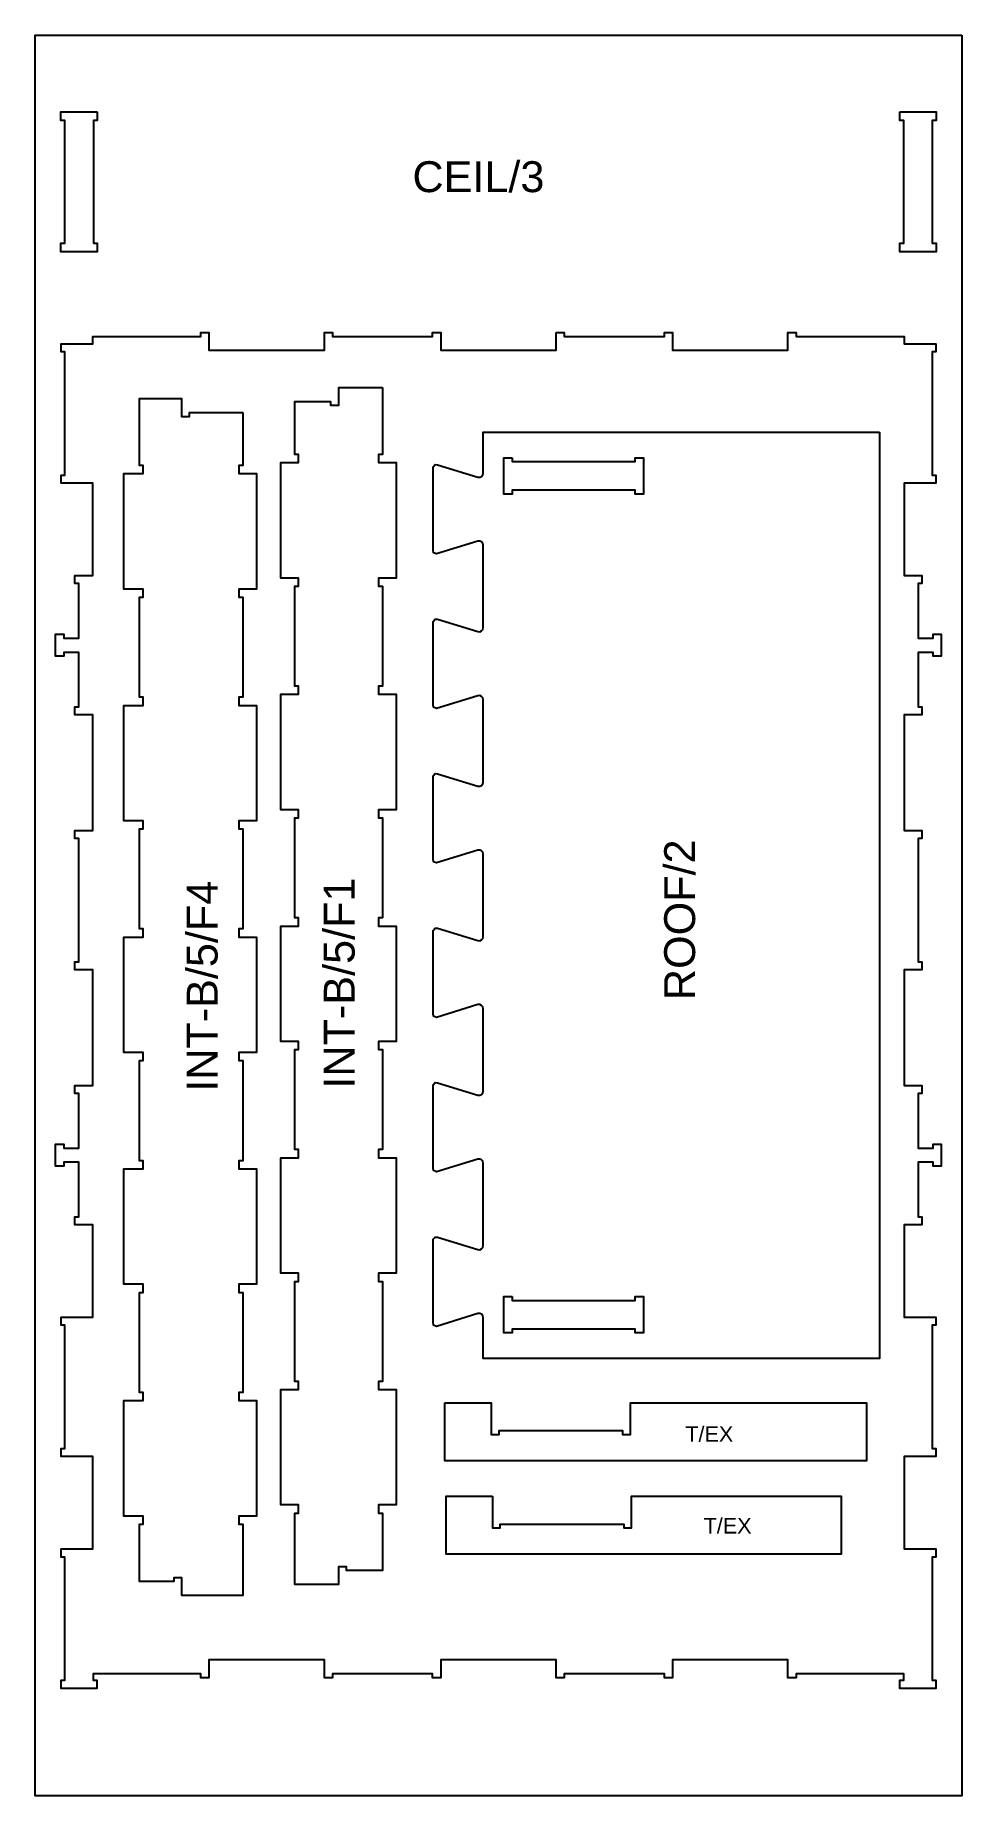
# Model space of a CAD drawing. Header units: millimetres. Extents: x 140 to 1339, y 203 to 2483.
import ezdxf

# ---------------------------------------------------------------- set-up
doc = ezdxf.new("R2010")
doc.units = ezdxf.units.MM
for name, color, linetype, true_color in [('1_ANYTOOL_1MMDEEP_INSIDE', 2, 'Continuous', 0xffff00), ('3_ANYTOOL_CUTTHROUGH_INSID', 4, 'Continuous', 0x00ffff), ('6_ANYTOOL_CUTTHROUGH_OUTSI', 5, 'Continuous', 0x0000ff)]:
    doc.layers.add(name, color=color, linetype=linetype, true_color=true_color)
doc.styles.add('textstyle11', font='standard')
doc.styles.add('textstyle12', font='standard')
doc.styles.add('textstyle13', font='standard')
doc.styles.add('textstyle14', font='standard')
doc.styles.add('textstyle15', font='standard')
doc.styles.add('textstyle16', font='standard')

msp = doc.modelspace()

# ---------------------------------------------------------------- linework, layer by layer
at = {"layer": '3_ANYTOOL_CUTTHROUGH_INSID'}
for points in [[(220.1, 2383.5), (220.1, 2372.5), (215.1, 2372.5), (215.1, 2213.5), (220.1, 2213.5), (220.1, 2202.5), (173.1, 2202.5), (173.1, 2213.5), (178.1, 2213.5), (178.1, 2372.5), (173.1, 2372.5), (173.1, 2383.5)], [(1259.1, 2383.5), (1306.1, 2383.5), (1306.1, 2372.5), (1301.1, 2372.5), (1301.1, 2213.5), (1306.1, 2213.5), (1306.1, 2202.5), (1259.1, 2202.5), (1259.1, 2213.5), (1264.1, 2213.5), (1264.1, 2372.5), (1259.1, 2372.5)], [(757.3, 1935.7), (757.3, 1930.7), (916.3, 1930.7), (916.3, 1935.7), (927.3, 1935.7), (927.3, 1888.7), (916.3, 1888.7), (916.3, 1893.7), (757.3, 1893.7), (757.3, 1888.7), (746.3, 1888.7), (746.3, 1935.7)], [(757.3, 849.7), (757.3, 844.7), (916.3, 844.7), (916.3, 849.7), (927.3, 849.7), (927.3, 802.7), (916.3, 802.7), (916.3, 807.7), (757.3, 807.7), (757.3, 802.7), (746.3, 802.7), (746.3, 849.7)]]:
    msp.add_lwpolyline(points, close=True, dxfattribs=at)
at = {"layer": '6_ANYTOOL_CUTTHROUGH_OUTSI'}
for points in [[(1339.3, 2482.8), (1339.3, 203.5), (139.8, 203.5), (139.8, 2482.8)], [(814.3, 2097.9), (824.8, 2097.9), (824.8, 2092.9), (954.3, 2092.9), (954.3, 2097.9), (964.8, 2097.9), (964.8, 2074.9), (1114.3, 2074.9), (1114.3, 2097.9), (1124.8, 2097.9), (1124.8, 2092.9), (1264.8, 2092.9), (1264.8, 2083.3), (1305.8, 2083.3), (1305.8, 2072.8), (1300.8, 2072.8), (1300.8, 1913.3), (1305.8, 1913.3), (1305.8, 1902.8), (1264.8, 1902.8), (1264.8, 1783.3), (1287.8, 1783.3), (1287.8, 1772.8), (1282.8, 1772.8), (1282.8, 1702.3), (1302.3, 1702.3), (1302.3, 1707.3), (1312.8, 1707.3), (1312.8, 1678.8), (1302.3, 1678.8), (1302.3, 1683.8), (1282.8, 1683.8), (1282.8, 1613.3), (1287.8, 1613.3), (1287.8, 1602.8), (1264.8, 1602.8), (1264.8, 1453.2), (1287.8, 1453.2), (1287.8, 1442.7), (1282.8, 1442.7), (1282.8, 1283.2), (1287.8, 1283.2), (1287.8, 1272.7), (1264.8, 1272.7), (1264.8, 1123.1), (1287.8, 1123.1), (1287.8, 1112.6), (1282.8, 1112.6), (1282.8, 1042.1), (1302.3, 1042.1), (1302.3, 1047.1), (1312.8, 1047.1), (1312.8, 1018.6), (1302.3, 1018.6), (1302.3, 1023.6), (1282.8, 1023.6), (1282.8, 953.1), (1287.8, 953.1), (1287.8, 942.6), (1264.8, 942.6), (1264.8, 823.1), (1305.8, 823.1), (1305.8, 812.6), (1300.8, 812.6), (1300.8, 653.1), (1305.8, 653.1), (1305.8, 642.6), (1264.8, 642.6), (1264.8, 523.1), (1305.8, 523.1), (1305.8, 512.6), (1300.8, 512.6), (1300.8, 353.1), (1305.8, 353.1), (1305.8, 342.6), (1259.3, 342.6), (1259.3, 353.1), (1264.3, 353.1), (1264.3, 361.4), (1124.8, 361.4), (1124.8, 356.4), (1114.3, 356.4), (1114.3, 379.4), (964.8, 379.4), (964.8, 356.4), (954.3, 356.4), (954.3, 361.4), (824.8, 361.4), (824.8, 356.4), (814.3, 356.4), (814.3, 379.4), (664.8, 379.4), (664.8, 356.4), (654.3, 356.4), (654.3, 361.4), (524.8, 361.4), (524.8, 356.4), (514.3, 356.4), (514.3, 379.4), (364.8, 379.4), (364.8, 356.4), (354.3, 356.4), (354.3, 361.4), (214.8, 361.4), (214.8, 353.1), (219.8, 353.1), (219.8, 342.6), (173.3, 342.6), (173.3, 353.1), (178.3, 353.1), (178.3, 512.6), (173.3, 512.6), (173.3, 523.1), (214.3, 523.1), (214.3, 642.6), (173.3, 642.6), (173.3, 653.1), (178.3, 653.1), (178.3, 812.6), (173.3, 812.6), (173.3, 823.1), (214.3, 823.1), (214.3, 942.6), (191.3, 942.6), (191.3, 953.1), (196.3, 953.1), (196.3, 1023.6), (176.8, 1023.6), (176.8, 1018.6), (166.3, 1018.6), (166.3, 1047.1), (176.8, 1047.1), (176.8, 1042.1), (196.3, 1042.1), (196.3, 1112.6), (191.3, 1112.6), (191.3, 1123.1), (214.3, 1123.1), (214.3, 1272.7), (191.3, 1272.7), (191.3, 1283.2), (196.3, 1283.2), (196.3, 1442.7), (191.3, 1442.7), (191.3, 1453.2), (214.3, 1453.2), (214.3, 1602.8), (191.3, 1602.8), (191.3, 1613.3), (196.3, 1613.3), (196.3, 1683.8), (176.8, 1683.8), (176.8, 1678.8), (166.3, 1678.8), (166.3, 1707.3), (176.8, 1707.3), (176.8, 1702.3), (196.3, 1702.3), (196.3, 1772.8), (191.3, 1772.8), (191.3, 1783.3), (214.3, 1783.3), (214.3, 1902.8), (173.3, 1902.8), (173.3, 1913.3), (178.3, 1913.3), (178.3, 2072.8), (173.3, 2072.8), (173.3, 2083.3), (214.3, 2083.3), (214.3, 2092.9), (354.3, 2092.9), (354.3, 2097.9), (364.8, 2097.9), (364.8, 2074.9), (514.3, 2074.9), (514.3, 2097.9), (524.8, 2097.9), (524.8, 2092.9), (654.3, 2092.9), (654.3, 2097.9), (664.8, 2097.9), (664.8, 2074.9), (814.3, 2074.9)], [(408.5, 1994.3), (408.5, 1925.7), (403.5, 1925.7), (403.5, 1915.2), (426.5, 1915.2), (426.5, 1765.7), (403.5, 1765.7), (403.5, 1755.2), (408.5, 1755.2), (408.5, 1625.7), (403.5, 1625.7), (403.5, 1615.2), (426.5, 1615.2), (426.5, 1465.7), (403.5, 1465.7), (403.5, 1455.2), (408.5, 1455.2), (408.5, 1325.7), (403.5, 1325.7), (403.5, 1315.2), (426.5, 1315.2), (426.5, 1165.7), (403.5, 1165.7), (403.5, 1155.2), (408.5, 1155.2), (408.5, 1025.7), (403.5, 1025.7), (403.5, 1015.2), (426.5, 1015.2), (426.5, 865.7), (403.5, 865.7), (403.5, 855.2), (408.5, 855.2), (408.5, 725.7), (403.5, 725.7), (403.5, 715.2), (426.5, 715.2), (426.5, 565.7), (403.5, 565.7), (403.5, 555.2), (408.5, 555.2), (408.5, 462.8), (329.7, 462.8), (329.7, 485.8), (319.2, 485.8), (319.2, 480.8), (274.7, 480.8), (274.7, 555.2), (279.7, 555.2), (279.7, 565.7), (254.7, 565.7), (254.7, 715.2), (279.7, 715.2), (279.7, 725.7), (274.7, 725.7), (274.7, 855.2), (279.7, 855.2), (279.7, 865.7), (254.7, 865.7), (254.7, 1015.2), (279.7, 1015.2), (279.7, 1025.7), (274.7, 1025.7), (274.7, 1155.2), (279.7, 1155.2), (279.7, 1165.7), (254.7, 1165.7), (254.7, 1315.2), (279.7, 1315.2), (279.7, 1325.7), (274.7, 1325.7), (274.7, 1455.2), (279.7, 1455.2), (279.7, 1465.7), (254.7, 1465.7), (254.7, 1615.2), (279.7, 1615.2), (279.7, 1625.7), (274.7, 1625.7), (274.7, 1755.2), (279.7, 1755.2), (279.7, 1765.7), (254.7, 1765.7), (254.7, 1915.2), (279.7, 1915.2), (279.7, 1925.7), (274.7, 1925.7), (274.7, 2012.3), (329.2, 2012.3), (329.2, 1989.3), (339.7, 1989.3), (339.7, 1994.3)], [(589.3, 2026.6), (589.3, 1940), (584.3, 1940), (584.3, 1929.5), (607.3, 1929.5), (607.3, 1780), (584.3, 1780), (584.3, 1769.5), (589.3, 1769.5), (589.3, 1640), (584.3, 1640), (584.3, 1629.5), (607.3, 1629.5), (607.3, 1480), (584.3, 1480), (584.3, 1469.5), (589.3, 1469.5), (589.3, 1340), (584.3, 1340), (584.3, 1329.5), (607.3, 1329.5), (607.3, 1180), (584.3, 1180), (584.3, 1169.5), (589.3, 1169.5), (589.3, 1040), (584.3, 1040), (584.3, 1029.5), (607.3, 1029.5), (607.3, 880), (584.3, 880), (584.3, 869.5), (589.3, 869.5), (589.3, 740), (584.3, 740), (584.3, 729.5), (607.3, 729.5), (607.3, 580), (584.3, 580), (584.3, 569.5), (589.3, 569.5), (589.3, 495.1), (542.8, 495.1), (542.8, 500.1), (532.3, 500.1), (532.3, 477.1), (475.8, 477.1), (475.8, 569.5), (480.8, 569.5), (480.8, 580), (457.8, 580), (457.8, 729.5), (480.8, 729.5), (480.8, 740), (475.8, 740), (475.8, 869.5), (480.8, 869.5), (480.8, 880), (457.8, 880), (457.8, 1029.5), (480.8, 1029.5), (480.8, 1040), (475.8, 1040), (475.8, 1169.5), (480.8, 1169.5), (480.8, 1180), (457.8, 1180), (457.8, 1329.5), (480.8, 1329.5), (480.8, 1340), (475.8, 1340), (475.8, 1469.5), (480.8, 1469.5), (480.8, 1480), (457.8, 1480), (457.8, 1629.5), (480.8, 1629.5), (480.8, 1640), (475.8, 1640), (475.8, 1769.5), (480.8, 1769.5), (480.8, 1780), (457.8, 1780), (457.8, 1929.5), (480.8, 1929.5), (480.8, 1940), (475.8, 1940), (475.8, 2008.6), (522.3, 2008.6), (522.3, 2003.6), (532.8, 2003.6), (532.8, 2026.6)], [(1232.7, 1968.9), (1232.7, 769.4), (719.8, 769.4), (719.8, 822.4), (719.2, 824.9), (717.6, 826.8), (715.3, 827.8), (712.7, 827.7), (659.3, 811.2), (655.6, 812.8), (654.8, 816), (654.8, 923.9), (657.4, 926.9), (660.7, 926.7), (712.7, 910.7), (715.3, 910.5), (717.6, 911.5), (719.2, 913.5), (719.8, 915.9), (719.8, 1022.4), (719.2, 1024.9), (717.6, 1026.8), (715.3, 1027.8), (712.7, 1027.7), (659.3, 1011.2), (655.6, 1012.8), (654.8, 1016), (654.8, 1123.9), (657.4, 1126.9), (660.7, 1126.7), (712.7, 1110.7), (715.3, 1110.5), (717.6, 1111.5), (719.2, 1113.5), (719.8, 1115.9), (719.8, 1222.4), (719.2, 1224.9), (717.6, 1226.8), (715.3, 1227.8), (712.7, 1227.7), (659.3, 1211.2), (655.6, 1212.8), (654.8, 1216), (654.8, 1323.9), (657.4, 1326.9), (660.7, 1326.7), (712.7, 1310.7), (715.3, 1310.5), (717.6, 1311.5), (719.2, 1313.5), (719.8, 1315.9), (719.8, 1422.4), (719.2, 1424.9), (717.6, 1426.8), (715.3, 1427.8), (712.7, 1427.7), (659.3, 1411.2), (655.6, 1412.8), (654.8, 1416), (654.8, 1523.9), (657.4, 1526.9), (660.7, 1526.7), (712.7, 1510.7), (715.3, 1510.5), (717.6, 1511.5), (719.2, 1513.5), (719.8, 1515.9), (719.8, 1622.4), (719.2, 1624.9), (717.6, 1626.8), (715.3, 1627.8), (712.7, 1627.7), (659.3, 1611.2), (655.6, 1612.8), (654.8, 1616), (654.8, 1723.9), (657.4, 1726.9), (660.7, 1726.7), (712.7, 1710.7), (715.3, 1710.5), (717.6, 1711.5), (719.2, 1713.5), (719.8, 1715.9), (719.8, 1822.4), (719.2, 1824.9), (717.6, 1826.8), (715.3, 1827.8), (712.7, 1827.7), (659.3, 1811.2), (655.6, 1812.8), (654.8, 1816), (654.8, 1923.9), (657.4, 1926.9), (660.7, 1926.7), (712.7, 1910.7), (715.3, 1910.5), (717.6, 1911.5), (719.2, 1913.5), (719.8, 1915.9), (719.8, 1968.9)], [(670.3, 712.2), (730.3, 712.2), (730.3, 671.2), (740.3, 671.2), (740.3, 676.2), (900.3, 676.2), (900.3, 671.2), (910.3, 671.2), (910.3, 712.2), (1215.9, 712.2), (1215.9, 637.2), (670.3, 637.2)], [(731.7, 591.3), (731.7, 550.3), (741.7, 550.3), (741.7, 555.3), (901.7, 555.3), (901.7, 550.3), (911.7, 550.3), (911.7, 591.3), (1183.2, 591.3), (1183.2, 516.3), (671.7, 516.3), (671.7, 591.3)]]:
    msp.add_lwpolyline(points, close=True, dxfattribs=at)

# ---------------------------------------------------------------- texts
at = {"layer": '1_ANYTOOL_1MMDEEP_INSIDE', "attachment_point": 1}
for s, insert, char_height, width, style in [('\\fArial;CEIL/3', (628.2, 2319.6), 40, 204.578, 'textstyle13'), ('\\fArial;T/EX', (981.4, 681.8), 20, 80.723, 'textstyle12'), ('\\fArial;T/EX', (1005.1, 563), 20, 80.723, 'textstyle11')]:
    msp.add_mtext(s, dxfattribs=dict(at, insert=insert, char_height=char_height, width=width, style=style))
at = {"layer": '1_ANYTOOL_1MMDEEP_INSIDE', "char_height": 40, "attachment_point": 1, "rotation": 90}
for s, insert, width, style in [('\\fArial;ROOF/2', (954.1, 1233.6), 238.795, 'textstyle14'), ('\\fArial;INT-B/5/F4', (336, 1114.9), 303.614, 'textstyle15'), ('\\fArial;INT-B/5/F1', (513.4, 1119), 295.904, 'textstyle16')]:
    msp.add_mtext(s, dxfattribs=dict(at, insert=insert, width=width, style=style))

doc.saveas('drawing.dxf')
